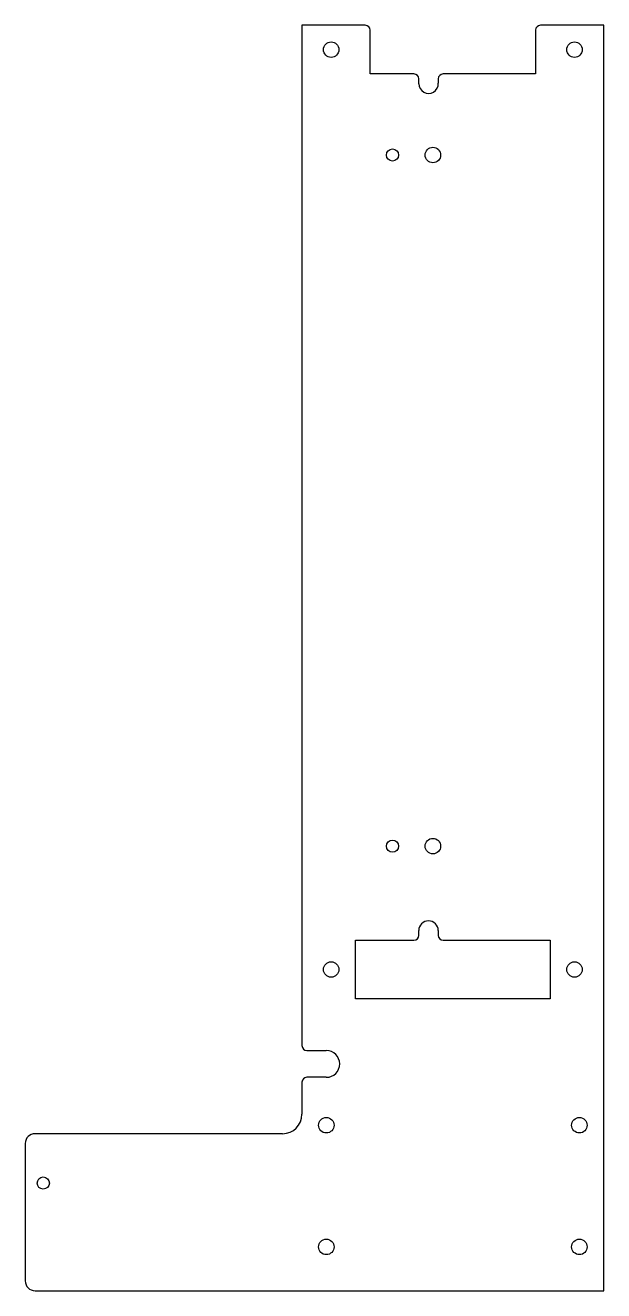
# Model space of a CAD drawing. Header units: millimetres. Extents: x 208 to 327, y -274 to -14.
import ezdxf

# ---------------------------------------------------------------- set-up
doc = ezdxf.new("R2010")
doc.units = ezdxf.units.MM
doc.layers.get('0').update_dxf_attribs({"linetype": 'CONTINUOUS'})

msp = doc.modelspace()

# ---------------------------------------------------------------- linework, layer by layer
for p, q in [((277.81, -13.91), (264.81, -13.91)), ((264.81, -13.91), (264.81, -223.56)), ((278.81, -23.91), (278.81, -14.91)), ((312.81, -14.91), (312.81, -23.91)), ((326.81, -13.91), (313.81, -13.91)), ((326.81, -273.91), (326.81, -13.91)), ((287.81, -23.91), (278.81, -23.91)), ((288.81, -25.91), (288.81, -24.91)), ((292.81, -24.91), (292.81, -25.82)), ((312.81, -23.91), (293.81, -23.91)), ((288.81, -200.91), (288.81, -199.91)), ((292.81, -199.91), (292.81, -200.91)), ((275.81, -213.91), (275.81, -201.91)), ((275.81, -201.91), (287.81, -201.91)), ((293.81, -201.91), (315.81, -201.91)), ((315.81, -201.91), (315.81, -213.91)), ((315.81, -213.91), (275.81, -213.91)), ((265.81, -224.56), (269.81, -224.56)), ((264.81, -231.06), (264.81, -237.65)), ((269.81, -230.06), (265.81, -230.06)), ((260.81, -241.65), (209.95, -241.65)), ((207.95, -243.65), (207.95, -271.91)), ((209.95, -273.91), (326.81, -273.91))]:
    msp.add_line(p, q)
for centre, radius in [((270.81, -18.91), 1.59), ((320.81, -18.91), 1.59), ((291.71, -40.56), 1.59), ((283.41, -40.56), 1.25), ((283.41, -182.56), 1.25), ((291.71, -182.56), 1.59), ((270.81, -207.91), 1.59), ((320.81, -207.91), 1.59), ((269.81, -239.91), 1.59), ((321.81, -239.91), 1.59), ((211.65, -251.79), 1.25), ((269.81, -264.91), 1.59), ((321.81, -264.91), 1.59)]:
    msp.add_circle(centre, radius)
for centre, radius, start, end in [((277.81, -14.91), 1, 0, 90), ((313.81, -14.91), 1, 90, 180), ((287.81, -24.91), 1, 0, 90), ((290.81, -25.91), 2, -180, 2.3847), ((293.81, -24.91), 1, 90, 180), ((290.81, -199.91), 2, 0, 180), ((287.81, -200.91), 1, -90, 0), ((293.81, -200.91), 1, 180, 270), ((265.81, -223.56), 1, 180, 270), ((269.81, -227.31), 2.75, -90, 90), ((265.81, -231.06), 1, 90, 180), ((260.81, -237.65), 4, 270, 360), ((209.95, -243.65), 2, 90, 180), ((209.95, -271.91), 2, 180, 270)]:
    msp.add_arc(centre, radius, start, end)

doc.saveas('drawing.dxf')
